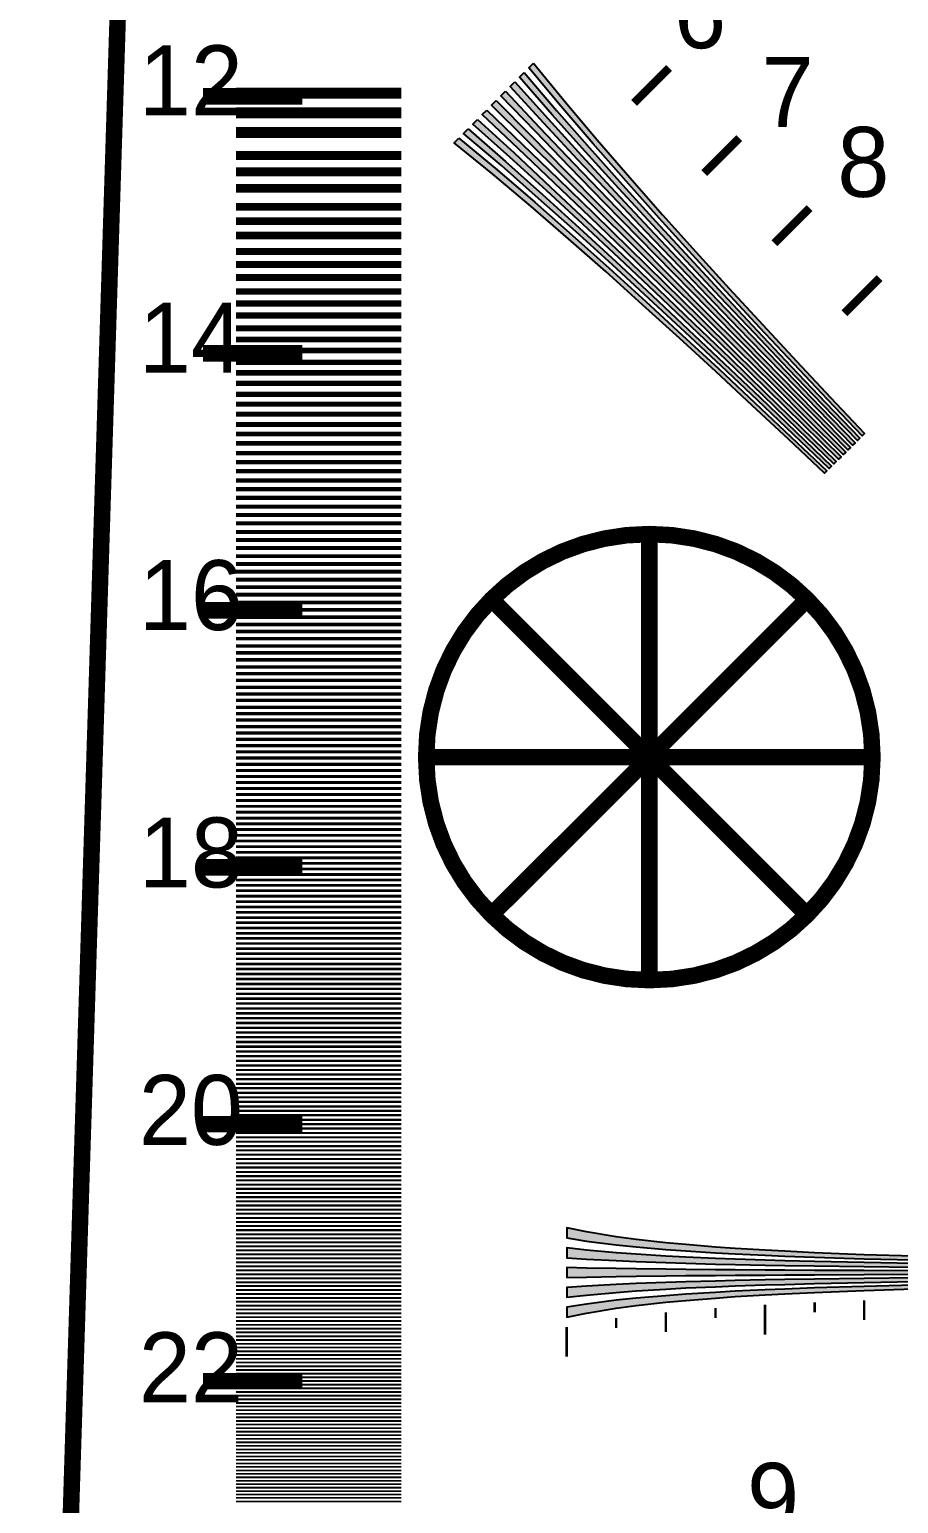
# Model space of a CAD drawing. Header units: millimetres. Extents: x 0 to 1582, y 0 to 984.
# Drawn here: x 381.1 to 591.4, y 443.5 to 800.4 of the extents above; entities that cross this region are included whole.
import ezdxf

# ---------------------------------------------------------------- set-up
doc = ezdxf.new("R2010")
doc.units = ezdxf.units.MM
for name, color, linetype in [('CENTER', 7, 'Continuous'), ('LABELS', 7, 'Continuous'), ('PERIPHERY', 7, 'Continuous')]:
    doc.layers.add(name, color=color, linetype=linetype)

msp = doc.modelspace()

# ---------------------------------------------------------------- hatches: boundary and pattern name
at = {"layer": 'CENTER', "true_color": 0x000000}
h = msp.add_hatch(color=7, dxfattribs=at)
h.dxf.hatch_style = 1
h.paths.add_polyline_path([(511.12, 507.85), (515.92, 507.08), (523.12, 506.17), (527.92, 505.68), (535.12, 505.06), (539.92, 504.71), (547.12, 504.25), (551.92, 503.99), (559.12, 503.65), (563.92, 503.45), (571.12, 503.18), (583.12, 502.81), (595.12, 502.51), (607.12, 502.25), (619.12, 502.03), (631.12, 501.85), (643.12, 501.7), (655.12, 501.55), (667.12, 501.43), (679.12, 501.32), (691.12, 501.22), (703.12, 501.13), (715.12, 501.05), (727.12, 500.98), (739.12, 500.92), (751.12, 500.86), (751.12, 501.25), (739.12, 501.34), (727.12, 501.42), (715.12, 501.5), (703.12, 501.61), (691.12, 501.72), (679.12, 501.85), (667.12, 502), (655.12, 502.15), (643.12, 502.33), (631.12, 502.54), (619.12, 502.77), (607.12, 503.05), (595.12, 503.38), (583.12, 503.77), (571.12, 504.25), (563.92, 504.6), (559.12, 504.85), (551.92, 505.28), (547.12, 505.62), (539.92, 506.21), (535.12, 506.65), (527.92, 507.46), (523.12, 508.09), (515.92, 509.27), (511.12, 510.25), (511.12, 507.85), (511.12, 507.85)])
h = msp.add_hatch(color=7, dxfattribs=at)
h.dxf.hatch_style = 1
h.paths.add_polyline_path([(511.12, 503.05), (515.92, 502.73), (523.12, 502.33), (527.92, 502.11), (535.12, 501.85), (539.92, 501.71), (547.12, 501.5), (551.92, 501.39), (559.12, 501.25), (563.92, 501.17), (571.12, 501.05), (583.12, 500.89), (595.12, 500.76), (607.12, 500.65), (619.12, 500.55), (631.12, 500.48), (643.12, 500.41), (655.12, 500.35), (667.12, 500.3), (679.12, 500.25), (691.12, 500.21), (703.12, 500.17), (715.12, 500.13), (727.12, 500.11), (739.12, 500.07), (751.12, 500.05), (751.12, 500.45), (739.12, 500.49), (727.12, 500.54), (715.12, 500.59), (703.12, 500.65), (691.12, 500.71), (679.12, 500.78), (667.12, 500.87), (655.12, 500.95), (643.12, 501.05), (631.12, 501.17), (619.12, 501.3), (607.12, 501.45), (595.12, 501.63), (583.12, 501.85), (571.12, 502.11), (563.92, 502.31), (559.12, 502.45), (551.92, 502.69), (547.12, 502.88), (539.92, 503.21), (535.12, 503.45), (527.92, 503.89), (523.12, 504.25), (515.92, 504.91), (511.12, 505.45), (511.12, 503.05), (511.12, 503.05)])
h = msp.add_hatch(color=7, dxfattribs=at)
h.dxf.hatch_style = 1
h.paths.add_polyline_path([(511.12, 498.25), (515.92, 498.36), (523.12, 498.49), (527.92, 498.56), (535.12, 498.65), (539.92, 498.71), (547.12, 498.77), (551.92, 498.8), (559.12, 498.85), (563.92, 498.88), (571.12, 498.92), (583.12, 498.97), (595.12, 499.02), (607.12, 499.06), (619.12, 499.08), (631.12, 499.1), (643.12, 499.13), (655.12, 499.15), (667.12, 499.16), (679.12, 499.19), (691.12, 499.2), (703.12, 499.21), (715.12, 499.22), (727.12, 499.24), (739.12, 499.25), (751.12, 499.25), (751.12, 499.66), (739.12, 499.66), (727.12, 499.67), (715.12, 499.68), (703.12, 499.69), (691.12, 499.7), (679.12, 499.71), (667.12, 499.74), (655.12, 499.75), (643.12, 499.77), (631.12, 499.8), (619.12, 499.82), (607.12, 499.85), (595.12, 499.88), (583.12, 499.93), (571.12, 499.98), (563.92, 500.03), (559.12, 500.05), (551.92, 500.1), (547.12, 500.13), (539.92, 500.21), (535.12, 500.25), (527.92, 500.34), (523.12, 500.41), (515.92, 500.54), (511.12, 500.65), (511.12, 498.25), (511.12, 498.25)])
h = msp.add_hatch(color=7, dxfattribs=at)
h.dxf.hatch_style = 1
h.paths.add_polyline_path([(511.12, 493.45), (515.92, 493.99), (523.12, 494.65), (527.92, 495.01), (535.12, 495.46), (539.92, 495.71), (547.12, 496.02), (551.92, 496.21), (559.12, 496.45), (563.92, 496.59), (571.12, 496.79), (583.12, 497.05), (595.12, 497.27), (607.12, 497.45), (619.12, 497.6), (631.12, 497.74), (643.12, 497.86), (655.12, 497.95), (667.12, 498.04), (679.12, 498.12), (691.12, 498.19), (703.12, 498.25), (715.12, 498.31), (727.12, 498.36), (739.12, 498.41), (751.12, 498.46), (751.12, 498.85), (739.12, 498.83), (727.12, 498.79), (715.12, 498.77), (703.12, 498.73), (691.12, 498.7), (679.12, 498.65), (667.12, 498.6), (655.12, 498.55), (643.12, 498.49), (631.12, 498.42), (619.12, 498.35), (607.12, 498.25), (595.12, 498.14), (583.12, 498.01), (571.12, 497.85), (563.92, 497.73), (559.12, 497.65), (551.92, 497.51), (547.12, 497.4), (539.92, 497.21), (535.12, 497.05), (527.92, 496.79), (523.12, 496.57), (515.92, 496.17), (511.12, 495.85), (511.12, 493.45), (511.12, 493.45)])
h = msp.add_hatch(color=7, dxfattribs=at)
h.dxf.hatch_style = 1
h.paths.add_polyline_path([(511.12, 488.65), (515.92, 489.64), (523.12, 490.81), (527.92, 491.45), (535.12, 492.25), (539.92, 492.71), (547.12, 493.28), (551.92, 493.62), (559.12, 494.05), (563.92, 494.3), (571.12, 494.65), (583.12, 495.13), (595.12, 495.53), (607.12, 495.85), (619.12, 496.13), (631.12, 496.37), (643.12, 496.57), (655.12, 496.75), (667.12, 496.91), (679.12, 497.05), (691.12, 497.18), (703.12, 497.29), (715.12, 497.4), (727.12, 497.48), (739.12, 497.57), (751.12, 497.65), (751.12, 498.05), (739.12, 497.99), (727.12, 497.93), (715.12, 497.85), (703.12, 497.77), (691.12, 497.69), (679.12, 497.58), (667.12, 497.47), (655.12, 497.35), (643.12, 497.21), (631.12, 497.05), (619.12, 496.87), (607.12, 496.65), (595.12, 496.39), (583.12, 496.09), (571.12, 495.72), (563.92, 495.45), (559.12, 495.25), (551.92, 494.91), (547.12, 494.65), (539.92, 494.21), (535.12, 493.85), (527.92, 493.22), (523.12, 492.73), (515.92, 491.82), (511.12, 491.05), (511.12, 488.65)])
at = {"layer": 'PERIPHERY', "true_color": 0x000000}
h = msp.add_hatch(color=7, dxfattribs=at)
h.dxf.hatch_style = 1
h.paths.add_polyline_path([(500.86, 789.99), (508.66, 780.82), (516.61, 771.8), (524.61, 762.83), (532.7, 753.95), (540.82, 745.1), (548.99, 736.3), (557.23, 727.56), (565.46, 718.82), (573.74, 710.14), (582.03, 701.46), (581.47, 700.89), (573.15, 709.55), (564.83, 718.2), (556.55, 726.89), (548.29, 735.6), (540.08, 744.37), (531.88, 753.13), (523.74, 761.96), (515.65, 770.84), (507.64, 779.8), (499.72, 788.85), (500.86, 789.99)])
h = msp.add_hatch(color=7, dxfattribs=at)
h.dxf.hatch_style = 1
h.paths.add_polyline_path([(503.12, 792.25), (510.73, 782.89), (518.48, 773.67), (526.37, 764.59), (534.32, 755.57), (542.35, 746.63), (550.41, 737.72), (558.56, 728.89), (566.73, 720.1), (574.93, 711.33), (583.16, 702.59), (582.6, 702.02), (574.34, 710.74), (566.11, 719.48), (557.88, 728.22), (549.7, 737.01), (541.59, 745.87), (533.5, 754.75), (525.49, 763.71), (517.54, 772.73), (509.71, 781.87), (501.99, 791.12), (503.12, 792.25)])
h = msp.add_hatch(color=7, dxfattribs=at)
h.dxf.hatch_style = 1
h.paths.add_polyline_path([(496.33, 785.46), (504.56, 776.72), (512.82, 768.01), (521.14, 759.36), (529.45, 750.7), (537.83, 742.1), (546.17, 733.48), (554.57, 724.91), (562.97, 716.34), (571.37, 707.77), (579.77, 699.2), (579.2, 698.63), (570.78, 707.17), (562.32, 715.69), (553.89, 724.23), (545.46, 732.77), (537.06, 741.34), (528.66, 749.91), (520.26, 758.48), (511.89, 767.08), (503.54, 775.71), (495.2, 784.33), (496.33, 785.46)])
h = msp.add_hatch(color=7, dxfattribs=at)
h.dxf.hatch_style = 1
h.paths.add_polyline_path([(498.59, 787.72), (506.62, 778.79), (514.71, 769.9), (522.86, 761.08), (531.09, 752.34), (539.32, 743.6), (547.58, 734.89), (555.9, 726.24), (564.21, 717.58), (572.56, 708.95), (580.9, 700.33), (580.33, 699.76), (571.96, 708.36), (563.59, 716.96), (555.22, 725.56), (546.87, 734.19), (538.56, 742.84), (530.27, 751.52), (522.01, 760.23), (513.78, 768.97), (505.58, 777.74), (497.46, 786.59), (498.59, 787.72)])
h = msp.add_hatch(color=7, dxfattribs=at)
h.dxf.hatch_style = 1
h.paths.add_polyline_path([(494.07, 783.2), (502.5, 774.66), (510.95, 766.14), (519.38, 757.6), (527.84, 749.09), (536.3, 740.57), (544.75, 732.06), (553.24, 723.57), (561.7, 715.06), (570.18, 706.58), (578.64, 698.06), (578.07, 697.5), (569.56, 705.95), (561.07, 714.44), (552.56, 722.9), (544.05, 731.35), (535.56, 739.84), (527.05, 748.3), (518.53, 756.75), (509.99, 765.18), (501.48, 773.64), (492.94, 782.07), (494.07, 783.2)])
h = msp.add_hatch(color=7, dxfattribs=at)
h.dxf.hatch_style = 1
h.paths.add_polyline_path([(489.54, 778.67), (498.39, 770.56), (507.16, 762.35), (515.9, 754.12), (524.61, 745.86), (533.3, 737.58), (541.92, 729.23), (550.58, 720.92), (559.18, 712.54), (567.77, 704.17), (576.37, 695.8), (575.81, 695.23), (567.18, 703.58), (558.56, 711.92), (549.9, 720.24), (541.22, 728.52), (532.53, 736.81), (523.8, 745.04), (515.06, 753.27), (506.23, 761.42), (497.35, 769.51), (488.41, 777.54), (489.54, 778.67)])
h = msp.add_hatch(color=7, dxfattribs=at)
h.dxf.hatch_style = 1
h.paths.add_polyline_path([(491.8, 780.93), (500.43, 772.59), (509.06, 764.25), (517.66, 755.88), (526.23, 747.48), (534.8, 739.08), (543.34, 730.65), (551.91, 722.25), (560.45, 713.82), (568.96, 705.36), (577.51, 696.93), (576.94, 696.37), (568.37, 704.77), (559.8, 713.17), (551.23, 721.57), (542.63, 729.94), (534.03, 738.31), (525.44, 746.68), (516.78, 755), (508.12, 763.32), (499.41, 771.57), (490.67, 779.81), (491.8, 780.93)])
h = msp.add_hatch(color=7, dxfattribs=at)
h.dxf.hatch_style = 1
h.paths.add_polyline_path([(487.28, 776.41), (496.33, 768.49), (505.3, 760.49), (514.18, 752.4), (523, 744.25), (531.77, 736.05), (540.51, 727.82), (549.25, 719.59), (557.93, 711.3), (566.59, 702.99), (575.24, 694.67), (574.68, 694.11), (566, 702.39), (557.31, 710.68), (548.57, 718.91), (539.81, 727.11), (531.04, 735.32), (522.18, 743.43), (513.3, 751.52), (504.34, 759.53), (495.31, 767.48), (486.15, 775.28), (487.28, 776.41)])
h = msp.add_hatch(color=7, dxfattribs=at)
h.dxf.hatch_style = 1
h.paths.add_polyline_path([(485.02, 774.15), (494.27, 766.43), (503.4, 758.59), (512.43, 750.64), (521.39, 742.64), (530.27, 734.55), (539.1, 726.4), (547.92, 718.26), (556.66, 710.03), (565.4, 701.8), (574.11, 693.54), (573.55, 692.97), (564.81, 701.2), (556.04, 709.41), (547.24, 717.58), (538.39, 725.7), (529.51, 733.79), (520.57, 741.82), (511.55, 749.77), (502.47, 757.66), (493.25, 765.41), (483.89, 773.02), (485.02, 774.15)])

# ---------------------------------------------------------------- linework, layer by layer
at = {"layer": 'CENTER', "color": 250, "lineweight": 35}
for points, const_width in [([(585.12, 624.25), (584.84, 618.73), (584.02, 613.37), (582.69, 608.19), (580.88, 603.23), (578.6, 598.51), (575.9, 594.06), (572.79, 589.9), (569.3, 586.07), (565.47, 582.58), (561.31, 579.47), (556.86, 576.77), (552.14, 574.49), (547.18, 572.68), (542, 571.35), (536.64, 570.53), (531.12, 570.25), (525.6, 570.53), (520.24, 571.35), (515.06, 572.68), (510.1, 574.49), (505.38, 576.77), (500.93, 579.47), (496.77, 582.58), (492.94, 586.07), (489.45, 589.9), (486.34, 594.06), (483.64, 598.51), (481.36, 603.23), (479.55, 608.19), (478.22, 613.37), (477.4, 618.73), (477.12, 624.25), (477.4, 629.77), (478.22, 635.13), (479.55, 640.31), (481.36, 645.27), (483.64, 649.99), (486.34, 654.44), (489.45, 658.6), (492.94, 662.43), (496.77, 665.92), (500.93, 669.03), (505.38, 671.73), (510.1, 674.01), (515.06, 675.82), (520.24, 677.15), (525.6, 677.97), (531.12, 678.25), (536.64, 677.97), (542, 677.15), (547.18, 675.82), (552.14, 674.01), (556.86, 671.73), (561.31, 669.03), (565.47, 665.92), (569.3, 662.43), (572.79, 658.6), (575.9, 654.44), (578.6, 649.99), (580.88, 645.27), (582.69, 640.31), (584.02, 635.13), (584.84, 629.77), (585.12, 624.25)], 4), ([(531.12, 678.25), (531.12, 570.25)], 4), ([(492.93, 586.07), (569.3, 662.43)], 4), ([(492.94, 662.43), (569.3, 586.07)], 4), ([(477.12, 624.25), (585.12, 624.25)], 4), ([(571.12, 489.85), (571.12, 492.25)], 0.6), ([(583.12, 487.93), (583.12, 492.73)], 0.6), ([(535.12, 485.05), (535.12, 489.85)], 0.6), ([(547.12, 488.48), (547.12, 490.88)], 0.6), ([(559.12, 484.45), (559.12, 491.65)], 0.6), ([(511.12, 479.05), (511.12, 486.25)], 0.6), ([(523.12, 486.01), (523.12, 488.41)], 0.6)]:
    msp.add_lwpolyline(points, dxfattribs=dict(at, const_width=const_width))
at = {"layer": 'CENTER', "color": 250}
for points in [[(595.12, 503.38), (583.12, 503.77), (571.12, 504.25), (563.92, 504.6), (559.12, 504.85), (551.92, 505.28), (547.12, 505.62), (539.92, 506.21), (535.12, 506.65), (527.92, 507.46), (523.12, 508.09), (515.92, 509.27), (511.12, 510.25), (511.12, 507.85), (511.12, 507.85), (511.12, 507.85), (515.92, 507.08), (523.12, 506.17), (527.92, 505.68), (535.12, 505.06), (539.92, 504.71), (547.12, 504.25), (551.92, 503.99), (559.12, 503.65), (563.92, 503.45), (571.12, 503.18), (583.12, 502.81), (595.12, 502.51)], [(595.12, 501.63), (583.12, 501.85), (571.12, 502.11), (563.92, 502.31), (559.12, 502.45), (551.92, 502.69), (547.12, 502.88), (539.92, 503.21), (535.12, 503.45), (527.92, 503.89), (523.12, 504.25), (515.92, 504.91), (511.12, 505.45), (511.12, 503.05), (511.12, 503.05), (511.12, 503.05), (515.92, 502.73), (523.12, 502.33), (527.92, 502.11), (535.12, 501.85), (539.92, 501.71), (547.12, 501.5), (551.92, 501.39), (559.12, 501.25), (563.92, 501.17), (571.12, 501.05), (583.12, 500.89), (595.12, 500.76)], [(595.12, 499.88), (583.12, 499.93), (571.12, 499.98), (563.92, 500.03), (559.12, 500.05), (551.92, 500.1), (547.12, 500.13), (539.92, 500.21), (535.12, 500.25), (527.92, 500.34), (523.12, 500.41), (515.92, 500.54), (511.12, 500.65), (511.12, 498.25), (511.12, 498.25), (511.12, 498.25), (515.92, 498.36), (523.12, 498.49), (527.92, 498.56), (535.12, 498.65), (539.92, 498.71), (547.12, 498.77), (551.92, 498.8), (559.12, 498.85), (563.92, 498.88), (571.12, 498.92), (583.12, 498.97), (595.12, 499.02)], [(595.12, 498.14), (583.12, 498.01), (571.12, 497.85), (563.92, 497.73), (559.12, 497.65), (551.92, 497.51), (547.12, 497.4), (539.92, 497.21), (535.12, 497.05), (527.92, 496.79), (523.12, 496.57), (515.92, 496.17), (511.12, 495.85), (511.12, 493.45), (511.12, 493.45), (511.12, 493.45), (515.92, 493.99), (523.12, 494.65), (527.92, 495.01), (535.12, 495.46), (539.92, 495.71), (547.12, 496.02), (551.92, 496.21), (559.12, 496.45), (563.92, 496.59), (571.12, 496.79), (583.12, 497.05), (595.12, 497.27)], [(595.12, 496.39), (583.12, 496.09), (571.12, 495.72), (563.92, 495.45), (559.12, 495.25), (551.92, 494.91), (547.12, 494.65), (539.92, 494.21), (535.12, 493.85), (527.92, 493.22), (523.12, 492.73), (515.92, 491.82), (511.12, 491.05), (511.12, 488.65), (511.12, 488.65), (515.92, 489.64), (523.12, 490.81), (527.92, 491.45), (535.12, 492.25), (539.92, 492.71), (547.12, 493.28), (551.92, 493.62), (559.12, 494.05), (563.92, 494.3), (571.12, 494.65), (583.12, 495.13), (595.12, 495.53)]]:
    msp.add_lwpolyline(points, dxfattribs=at)
at = {"layer": 'CENTER', "color": 250, "true_color": 0x000000}
for points in [[(511.12, 507.85), (515.92, 509.27), (511.12, 510.25)], [(511.12, 507.85), (523.12, 508.09), (515.92, 509.27)], [(511.12, 507.85), (527.92, 507.46), (523.12, 508.09)], [(511.12, 507.85), (515.92, 507.08), (523.12, 506.17)], [(511.12, 507.85), (523.12, 506.17), (527.92, 505.68)], [(511.12, 507.85), (527.92, 505.68), (535.12, 505.06)], [(511.12, 507.85), (535.12, 505.06), (539.92, 504.71)], [(511.12, 507.85), (539.92, 504.71), (547.12, 504.25)], [(511.12, 507.85), (547.12, 504.25), (551.92, 503.99)], [(511.12, 507.85), (551.92, 503.99), (559.12, 503.65)], [(511.12, 507.85), (559.12, 503.65), (563.92, 503.45)], [(511.12, 507.85), (563.92, 503.45), (571.12, 503.18)], [(511.12, 507.85), (571.12, 503.18), (583.12, 502.81)], [(511.12, 507.85), (583.12, 502.81), (595.12, 502.51)], [(511.12, 507.85), (595.12, 502.51), (551.92, 505.28)], [(511.12, 507.85), (551.92, 505.28), (547.12, 505.62)], [(511.12, 507.85), (547.12, 505.62), (539.92, 506.21)], [(511.12, 507.85), (539.92, 506.21), (535.12, 506.65)], [(511.12, 507.85), (535.12, 506.65), (527.92, 507.46)], [(511.12, 503.05), (515.92, 504.91), (511.12, 505.45)], [(511.12, 503.05), (523.12, 504.25), (515.92, 504.91)], [(511.12, 503.05), (527.92, 503.89), (523.12, 504.25)], [(511.12, 503.05), (535.12, 503.45), (527.92, 503.89)], [(511.12, 503.05), (539.92, 503.21), (535.12, 503.45)], [(595.12, 502.51), (559.12, 504.85), (551.92, 505.28)], [(595.12, 502.51), (563.92, 504.6), (559.12, 504.85)], [(595.12, 502.51), (571.12, 504.25), (563.92, 504.6)], [(595.12, 502.51), (583.12, 503.77), (571.12, 504.25)], [(595.12, 502.51), (595.12, 503.38), (583.12, 503.77)], [(511.12, 503.05), (547.12, 502.88), (539.92, 503.21)], [(511.12, 503.05), (515.92, 502.73), (523.12, 502.33)], [(511.12, 503.05), (523.12, 502.33), (527.92, 502.11)], [(511.12, 503.05), (527.92, 502.11), (535.12, 501.85)], [(511.12, 503.05), (535.12, 501.85), (539.92, 501.71)], [(511.12, 503.05), (539.92, 501.71), (547.12, 501.5)], [(511.12, 503.05), (547.12, 501.5), (551.92, 501.39)], [(511.12, 503.05), (551.92, 501.39), (559.12, 501.25)], [(511.12, 503.05), (559.12, 501.25), (563.92, 501.17)], [(511.12, 503.05), (563.92, 501.17), (571.12, 501.05)], [(511.12, 503.05), (571.12, 501.05), (583.12, 500.89)], [(511.12, 503.05), (583.12, 500.89), (595.12, 500.76)], [(511.12, 503.05), (595.12, 500.76), (607.12, 500.65)], [(511.12, 503.05), (607.12, 500.65), (619.12, 500.55)], [(511.12, 503.05), (619.12, 500.55), (631.12, 500.48)], [(511.12, 503.05), (631.12, 500.48), (643.12, 500.41)], [(511.12, 503.05), (643.12, 500.41), (655.12, 500.35)], [(511.12, 503.05), (655.12, 500.35), (667.12, 500.3)], [(511.12, 503.05), (667.12, 500.3), (595.12, 501.63)], [(511.12, 503.05), (595.12, 501.63), (583.12, 501.85)], [(511.12, 503.05), (583.12, 501.85), (571.12, 502.11)], [(511.12, 503.05), (571.12, 502.11), (563.92, 502.31)], [(511.12, 503.05), (563.92, 502.31), (559.12, 502.45)], [(511.12, 503.05), (559.12, 502.45), (551.92, 502.69)], [(511.12, 503.05), (551.92, 502.69), (547.12, 502.88)], [(511.12, 498.25), (515.92, 500.54), (511.12, 500.65)], [(511.12, 498.25), (523.12, 500.41), (515.92, 500.54)], [(511.12, 498.25), (527.92, 500.34), (523.12, 500.41)], [(511.12, 498.25), (535.12, 500.25), (527.92, 500.34)], [(511.12, 498.25), (539.92, 500.21), (535.12, 500.25)], [(511.12, 498.25), (547.12, 500.13), (539.92, 500.21)], [(511.12, 498.25), (551.92, 500.1), (547.12, 500.13)], [(511.12, 498.25), (559.12, 500.05), (551.92, 500.1)], [(511.12, 498.25), (563.92, 500.03), (559.12, 500.05)], [(511.12, 498.25), (571.12, 499.98), (563.92, 500.03)], [(511.12, 498.25), (583.12, 499.93), (571.12, 499.98)], [(511.12, 498.25), (515.92, 498.36), (583.12, 499.93)], [(515.92, 498.36), (595.12, 499.88), (583.12, 499.93)], [(515.92, 498.36), (523.12, 498.49), (595.12, 499.88)], [(523.12, 498.49), (607.12, 499.85), (595.12, 499.88)], [(523.12, 498.49), (527.92, 498.56), (607.12, 499.85)], [(527.92, 498.56), (619.12, 499.82), (607.12, 499.85)], [(527.92, 498.56), (539.92, 498.71), (619.12, 499.82)], [(539.92, 498.71), (631.12, 499.8), (619.12, 499.82)], [(539.92, 498.71), (643.12, 499.77), (631.12, 499.8)], [(539.92, 498.71), (655.12, 499.75), (643.12, 499.77)], [(539.92, 498.71), (547.12, 498.77), (655.12, 499.75)], [(547.12, 498.77), (667.12, 499.74), (655.12, 499.75)], [(547.12, 498.77), (551.92, 498.8), (667.12, 499.74)], [(551.92, 498.8), (679.12, 499.71), (667.12, 499.74)], [(551.92, 498.8), (559.12, 498.85), (679.12, 499.71)], [(559.12, 498.85), (691.12, 499.7), (679.12, 499.71)], [(559.12, 498.85), (571.12, 498.92), (691.12, 499.7)], [(571.12, 498.92), (703.12, 499.69), (691.12, 499.7)], [(571.12, 498.92), (715.12, 499.68), (703.12, 499.69)], [(571.12, 498.92), (727.12, 499.67), (715.12, 499.68)], [(571.12, 498.92), (739.12, 499.66), (727.12, 499.67)], [(511.12, 493.45), (515.92, 493.99), (539.92, 497.21)], [(511.12, 493.45), (539.92, 497.21), (535.12, 497.05)], [(511.12, 493.45), (535.12, 497.05), (527.92, 496.79)], [(511.12, 493.45), (527.92, 496.79), (523.12, 496.57)], [(511.12, 493.45), (523.12, 496.57), (515.92, 496.17)], [(511.12, 491.05), (551.92, 493.62), (595.12, 496.39)], [(511.12, 491.05), (595.12, 496.39), (583.12, 496.09)], [(511.12, 493.45), (515.92, 496.17), (511.12, 495.85)], [(511.12, 491.05), (583.12, 496.09), (571.12, 495.72)], [(515.92, 493.99), (523.12, 494.65), (551.92, 497.51)], [(515.92, 493.99), (551.92, 497.51), (547.12, 497.4)], [(515.92, 493.99), (547.12, 497.4), (539.92, 497.21)], [(523.12, 494.65), (527.92, 495.01), (563.92, 497.73)], [(523.12, 494.65), (563.92, 497.73), (559.12, 497.65)], [(523.12, 494.65), (559.12, 497.65), (551.92, 497.51)], [(527.92, 498.56), (535.12, 498.65), (539.92, 498.71)], [(527.92, 495.01), (535.12, 495.46), (571.12, 497.85)], [(527.92, 495.01), (571.12, 497.85), (563.92, 497.73)], [(535.12, 495.46), (539.92, 495.71), (583.12, 498.01)], [(535.12, 495.46), (583.12, 498.01), (571.12, 497.85)], [(539.92, 495.71), (547.12, 496.02), (595.12, 498.14)], [(539.92, 495.71), (595.12, 498.14), (583.12, 498.01)], [(547.12, 496.02), (551.92, 496.21), (595.12, 498.14)], [(551.92, 496.21), (559.12, 496.45), (607.12, 498.25)], [(551.92, 496.21), (607.12, 498.25), (595.12, 498.14)], [(551.92, 493.62), (559.12, 494.05), (595.12, 496.39)], [(559.12, 498.85), (563.92, 498.88), (571.12, 498.92)], [(559.12, 496.45), (563.92, 496.59), (619.12, 498.35)], [(559.12, 496.45), (619.12, 498.35), (607.12, 498.25)], [(559.12, 494.05), (563.92, 494.3), (607.12, 496.65)], [(559.12, 494.05), (607.12, 496.65), (595.12, 496.39)], [(563.92, 496.59), (571.12, 496.79), (631.12, 498.42)], [(563.92, 496.59), (631.12, 498.42), (619.12, 498.35)], [(563.92, 494.3), (571.12, 494.65), (607.12, 496.65)], [(571.12, 498.92), (583.12, 498.97), (751.12, 499.66)], [(571.12, 498.92), (751.12, 499.66), (739.12, 499.66)], [(571.12, 496.79), (583.12, 497.05), (643.12, 498.49)], [(571.12, 496.79), (643.12, 498.49), (631.12, 498.42)], [(571.12, 494.65), (583.12, 495.13), (619.12, 496.87)], [(571.12, 494.65), (619.12, 496.87), (607.12, 496.65)], [(583.12, 498.97), (595.12, 499.02), (751.12, 499.66)], [(583.12, 497.05), (595.12, 497.27), (667.12, 498.6)], [(583.12, 497.05), (667.12, 498.6), (655.12, 498.55)], [(583.12, 497.05), (655.12, 498.55), (643.12, 498.49)], [(583.12, 495.13), (595.12, 495.53), (643.12, 497.21)], [(583.12, 495.13), (643.12, 497.21), (631.12, 497.05)], [(583.12, 495.13), (631.12, 497.05), (619.12, 496.87)], [(511.12, 491.05), (571.12, 495.72), (563.92, 495.45)], [(511.12, 491.05), (563.92, 495.45), (559.12, 495.25)], [(511.12, 491.05), (559.12, 495.25), (551.92, 494.91)], [(511.12, 491.05), (551.92, 494.91), (547.12, 494.65)], [(511.12, 491.05), (547.12, 494.65), (539.92, 494.21)], [(511.12, 491.05), (539.92, 494.21), (535.12, 493.85)], [(511.12, 491.05), (535.12, 493.85), (527.92, 493.22)], [(511.12, 491.05), (547.12, 493.28), (551.92, 493.62)], [(511.12, 491.05), (539.92, 492.71), (547.12, 493.28)], [(511.12, 491.05), (527.92, 493.22), (523.12, 492.73)], [(523.12, 492.73), (515.92, 491.82), (511.12, 491.05)], [(511.12, 491.05), (535.12, 492.25), (539.92, 492.71)], [(511.12, 491.05), (527.92, 491.45), (535.12, 492.25)], [(511.12, 491.05), (523.12, 490.81), (527.92, 491.45)], [(511.12, 491.05), (511.12, 488.65), (515.92, 489.64)], [(511.12, 491.05), (515.92, 489.64), (523.12, 490.81)]]:
    msp.add_solid(points, dxfattribs=at)
at = {"layer": 'PERIPHERY', "color": 250, "lineweight": 35}
for points, const_width in [([(403.12, 824.25), (383.12, 184.25)], 3.99), ([(535.93, 791.12), (527.44, 782.63)], 2), ([(447.12, 784.25), (423.12, 784.25)], 4), ([(471.12, 785.02), (431.12, 785.02)], 2.67), ([(471.12, 780.25), (431.12, 780.25)], 2.67), ([(471.12, 775.48), (431.12, 775.48)], 2.67), ([(552.9, 774.15), (544.41, 765.66)], 2), ([(471.12, 769.92), (431.12, 769.92)], 2.15), ([(471.12, 765.94), (431.12, 765.94)], 2.15), ([(471.12, 761.96), (431.12, 761.96)], 2.15), ([(471.12, 757.5), (431.12, 757.5)], 1.85), ([(569.87, 757.18), (561.38, 748.69)], 2), ([(471.12, 754), (431.12, 754)], 1.85), ([(471.12, 750.51), (431.12, 750.51)], 1.85), ([(471.12, 746.68), (431.12, 746.68)], 1.65), ([(471.12, 743.53), (431.12, 743.53)], 1.65), ([(471.12, 740.37), (431.12, 740.37)], 1.65), ([(586.84, 740.21), (578.35, 731.72)], 2), ([(471.12, 736.96), (431.12, 736.96)], 1.51), ([(471.12, 734.07), (431.12, 734.07)], 1.51), ([(471.12, 731.17), (431.12, 731.17)], 1.51), ([(471.12, 728.07), (431.12, 728.07)], 1.39), ([(471.12, 725.37), (431.12, 725.37)], 1.39), ([(447.12, 722.03), (423.12, 722.03)], 4), ([(471.12, 722.68), (431.12, 722.68)], 1.39), ([(471.12, 719.82), (431.12, 719.82)], 1.3), ([(471.12, 717.29), (431.12, 717.29)], 1.3), ([(471.12, 714.75), (431.12, 714.75)], 1.3), ([(471.12, 712.09), (431.12, 712.09)], 1.23), ([(471.12, 709.69), (431.12, 709.69)], 1.23), ([(471.12, 707.29), (431.12, 707.29)], 1.23), ([(471.12, 704.78), (431.12, 704.78)], 1.17), ([(471.12, 702.5), (431.12, 702.5)], 1.17), ([(471.12, 700.23), (431.12, 700.23)], 1.17), ([(471.12, 697.85), (431.12, 697.85)], 1.11), ([(471.12, 695.67), (431.12, 695.67)], 1.11), ([(471.12, 693.49), (431.12, 693.49)], 1.11), ([(471.12, 691.23), (431.12, 691.23)], 1.07), ([(471.12, 689.14), (431.12, 689.14)], 1.07), ([(471.12, 687.05), (431.12, 687.05)], 1.07), ([(471.12, 684.88), (431.12, 684.88)], 1.02), ([(471.12, 682.87), (431.12, 682.87)], 1.02), ([(471.12, 680.86), (431.12, 680.86)], 1.02), ([(471.12, 678.78), (431.12, 678.78)], 0.987), ([(471.12, 676.84), (431.12, 676.84)], 0.987), ([(471.12, 674.9), (431.12, 674.9)], 0.987), ([(471.12, 672.9), (431.12, 672.9)], 0.953), ([(471.12, 671.02), (431.12, 671.02)], 0.953), ([(471.12, 669.15), (431.12, 669.15)], 0.953), ([(471.12, 667.21), (431.12, 667.21)], 0.923), ([(471.12, 665.39), (431.12, 665.39)], 0.923), ([(471.12, 663.57), (431.12, 663.57)], 0.923), ([(447.12, 659.81), (423.12, 659.81)], 4), ([(471.12, 661.7), (431.12, 661.7)], 0.896), ([(471.12, 659.94), (431.12, 659.94)], 0.896), ([(471.12, 658.17), (431.12, 658.17)], 0.896), ([(471.12, 656.35), (431.12, 656.35)], 0.871), ([(471.12, 654.64), (431.12, 654.64)], 0.871), ([(471.12, 652.92), (431.12, 652.92)], 0.871), ([(471.12, 651.15), (431.12, 651.15)], 0.848), ([(471.12, 649.48), (431.12, 649.48)], 0.848), ([(471.12, 647.81), (431.12, 647.81)], 0.848), ([(471.12, 646.09), (431.12, 646.09)], 0.826), ([(471.12, 644.46), (431.12, 644.46)], 0.826), ([(471.12, 642.83), (431.12, 642.83)], 0.826), ([(471.12, 641.15), (431.12, 641.15)], 0.807), ([(471.12, 639.56), (431.12, 639.56)], 0.807), ([(471.12, 637.96), (431.12, 637.96)], 0.807), ([(471.12, 636.33), (431.12, 636.33)], 0.788), ([(471.12, 634.78), (431.12, 634.78)], 0.788), ([(471.12, 633.22), (431.12, 633.22)], 0.788), ([(471.12, 631.62), (431.12, 631.62)], 0.771), ([(471.12, 630.1), (431.12, 630.1)], 0.771), ([(471.12, 628.57), (431.12, 628.57)], 0.771), ([(471.12, 627.02), (431.12, 627.02)], 0.755), ([(471.12, 625.52), (431.12, 625.52)], 0.755), ([(471.12, 624.03), (431.12, 624.03)], 0.755), ([(471.12, 622.5), (431.12, 622.5)], 0.74), ([(471.12, 621.04), (431.12, 621.04)], 0.74), ([(471.12, 619.57), (431.12, 619.57)], 0.74), ([(471.12, 618.08), (431.12, 618.08)], 0.725), ([(471.12, 616.64), (431.12, 616.64)], 0.725), ([(471.12, 615.21), (431.12, 615.21)], 0.725), ([(471.12, 613.74), (431.12, 613.74)], 0.712), ([(471.12, 612.33), (431.12, 612.33)], 0.712), ([(471.12, 610.92), (431.12, 610.92)], 0.712), ([(471.12, 609.49), (431.12, 609.49)], 0.699), ([(471.12, 608.1), (431.12, 608.1)], 0.699), ([(471.12, 606.71), (431.12, 606.71)], 0.699), ([(471.12, 605.3), (431.12, 605.3)], 0.687), ([(471.12, 603.94), (431.12, 603.94)], 0.687), ([(471.12, 602.58), (431.12, 602.58)], 0.687), ([(471.12, 601.19), (431.12, 601.19)], 0.676), ([(471.12, 599.85), (431.12, 599.85)], 0.676), ([(447.12, 597.58), (423.12, 597.58)], 4), ([(471.12, 598.51), (431.12, 598.51)], 0.676), ([(471.12, 597.15), (431.12, 597.15)], 0.665), ([(471.12, 595.83), (431.12, 595.83)], 0.665), ([(471.12, 594.51), (431.12, 594.51)], 0.665), ([(471.12, 593.18), (431.12, 593.18)], 0.654), ([(471.12, 591.88), (431.12, 591.88)], 0.654), ([(471.12, 590.58), (431.12, 590.58)], 0.654), ([(471.12, 589.26), (431.12, 589.26)], 0.644), ([(471.12, 587.98), (431.12, 587.98)], 0.644), ([(471.12, 586.7), (431.12, 586.7)], 0.644), ([(471.12, 585.41), (431.12, 585.41)], 0.635), ([(471.12, 584.14), (431.12, 584.14)], 0.635), ([(471.12, 582.88), (431.12, 582.88)], 0.635), ([(471.12, 581.61), (431.12, 581.61)], 0.626), ([(471.12, 580.36), (431.12, 580.36)], 0.626), ([(471.12, 579.12), (431.12, 579.12)], 0.626), ([(471.12, 577.86), (431.12, 577.86)], 0.617), ([(471.12, 576.64), (431.12, 576.64)], 0.617), ([(471.12, 575.41), (431.12, 575.41)], 0.617), ([(471.12, 574.17), (431.12, 574.17)], 0.609), ([(471.12, 572.96), (431.12, 572.96)], 0.609), ([(471.12, 571.75), (431.12, 571.75)], 0.609), ([(471.12, 570.53), (431.12, 570.53)], 0.601), ([(471.12, 569.33), (431.12, 569.33)], 0.601), ([(471.12, 568.14), (431.12, 568.14)], 0.601), ([(471.12, 566.93), (431.12, 566.93)], 0.593), ([(471.12, 565.75), (431.12, 565.75)], 0.593), ([(471.12, 564.57), (431.12, 564.57)], 0.593), ([(471.12, 563.38), (431.12, 563.38)], 0.586), ([(471.12, 562.21), (431.12, 562.21)], 0.586), ([(471.12, 561.05), (431.12, 561.05)], 0.586), ([(471.12, 559.87), (431.12, 559.87)], 0.578), ([(471.12, 558.72), (431.12, 558.72)], 0.578), ([(471.12, 557.57), (431.12, 557.57)], 0.578), ([(471.12, 556.41), (431.12, 556.41)], 0.572), ([(471.12, 555.27), (431.12, 555.27)], 0.572), ([(471.12, 554.14), (431.12, 554.14)], 0.572), ([(471.12, 552.99), (431.12, 552.99)], 0.565), ([(471.12, 551.86), (431.12, 551.86)], 0.565), ([(471.12, 550.74), (431.12, 550.74)], 0.565), ([(471.12, 549.6), (431.12, 549.6)], 0.558), ([(471.12, 548.49), (431.12, 548.49)], 0.558), ([(471.12, 547.38), (431.12, 547.38)], 0.558), ([(471.12, 546.26), (431.12, 546.26)], 0.552), ([(471.12, 545.16), (431.12, 545.16)], 0.552), ([(471.12, 544.06), (431.12, 544.06)], 0.552), ([(471.12, 542.95), (431.12, 542.95)], 0.546), ([(471.12, 541.87), (431.12, 541.87)], 0.546), ([(471.12, 540.78), (431.12, 540.78)], 0.546), ([(471.12, 539.68), (431.12, 539.68)], 0.54), ([(447.12, 535.36), (423.12, 535.36)], 4), ([(471.12, 538.61), (431.12, 538.61)], 0.54), ([(471.12, 537.53), (431.12, 537.53)], 0.54), ([(471.12, 536.44), (431.12, 536.44)], 0.535), ([(471.12, 535.38), (431.12, 535.38)], 0.535), ([(471.12, 534.32), (431.12, 534.32)], 0.535), ([(471.12, 533.24), (431.12, 533.24)], 0.529), ([(471.12, 532.19), (431.12, 532.19)], 0.529), ([(471.12, 531.14), (431.12, 531.14)], 0.529), ([(471.12, 530.07), (431.12, 530.07)], 0.524), ([(471.12, 529.03), (431.12, 529.03)], 0.524), ([(471.12, 527.99), (431.12, 527.99)], 0.524), ([(471.12, 526.94), (431.12, 526.94)], 0.519), ([(471.12, 525.9), (431.12, 525.9)], 0.519), ([(471.12, 524.87), (431.12, 524.87)], 0.519), ([(471.12, 523.82), (431.12, 523.82)], 0.514), ([(471.12, 522.8), (431.12, 522.8)], 0.514), ([(471.12, 521.78), (431.12, 521.78)], 0.514), ([(471.12, 520.75), (431.12, 520.75)], 0.509), ([(471.12, 519.73), (431.12, 519.73)], 0.509), ([(471.12, 518.72), (431.12, 518.72)], 0.509), ([(471.12, 517.7), (431.12, 517.7)], 0.504), ([(471.12, 516.69), (431.12, 516.69)], 0.504), ([(471.12, 515.69), (431.12, 515.69)], 0.504), ([(471.12, 514.68), (431.12, 514.68)], 0.5), ([(471.12, 513.68), (431.12, 513.68)], 0.5), ([(471.12, 512.69), (431.12, 512.69)], 0.5), ([(471.12, 511.68), (431.12, 511.68)], 0.495), ([(471.12, 510.7), (431.12, 510.7)], 0.495), ([(471.12, 509.71), (431.12, 509.71)], 0.495), ([(471.12, 508.72), (431.12, 508.72)], 0.491), ([(471.12, 507.74), (431.12, 507.74)], 0.491), ([(471.12, 506.76), (431.12, 506.76)], 0.491), ([(471.12, 505.78), (431.12, 505.78)], 0.487), ([(471.12, 504.81), (431.12, 504.81)], 0.487), ([(471.12, 503.84), (431.12, 503.84)], 0.487), ([(471.12, 502.86), (431.12, 502.86)], 0.483), ([(471.12, 501.9), (431.12, 501.9)], 0.483), ([(471.12, 500.94), (431.12, 500.94)], 0.483), ([(471.12, 499.97), (431.12, 499.97)], 0.479), ([(471.12, 499.02), (431.12, 499.02)], 0.479), ([(471.12, 498.06), (431.12, 498.06)], 0.479), ([(471.12, 497.1), (431.12, 497.1)], 0.475), ([(471.12, 496.16), (431.12, 496.16)], 0.475), ([(471.12, 495.21), (431.12, 495.21)], 0.475), ([(471.12, 494.26), (431.12, 494.26)], 0.471), ([(471.12, 493.32), (431.12, 493.32)], 0.471), ([(471.12, 492.38), (431.12, 492.38)], 0.471), ([(471.12, 491.44), (431.12, 491.44)], 0.467), ([(471.12, 490.51), (431.12, 490.51)], 0.467), ([(471.12, 489.58), (431.12, 489.58)], 0.467), ([(471.12, 488.64), (431.12, 488.64)], 0.463), ([(471.12, 487.72), (431.12, 487.72)], 0.463), ([(471.12, 486.8), (431.12, 486.8)], 0.463), ([(471.12, 485.87), (431.12, 485.87)], 0.46), ([(471.12, 484.95), (431.12, 484.95)], 0.46), ([(471.12, 484.03), (431.12, 484.03)], 0.46), ([(471.12, 483.11), (431.12, 483.11)], 0.456), ([(471.12, 482.2), (431.12, 482.2)], 0.456), ([(471.12, 481.29), (431.12, 481.29)], 0.456), ([(471.12, 480.38), (431.12, 480.38)], 0.453), ([(471.12, 479.47), (431.12, 479.47)], 0.453), ([(471.12, 478.57), (431.12, 478.57)], 0.453), ([(447.12, 473.14), (423.12, 473.14)], 4), ([(471.12, 477.66), (431.12, 477.66)], 0.45), ([(471.12, 476.76), (431.12, 476.76)], 0.45), ([(471.12, 475.87), (431.12, 475.87)], 0.45), ([(471.12, 474.96), (431.12, 474.96)], 0.446), ([(471.12, 474.08), (431.12, 474.08)], 0.446), ([(471.12, 473.19), (431.12, 473.19)], 0.446), ([(471.12, 472.29), (431.12, 472.29)], 0.443), ([(471.12, 471.41), (431.12, 471.41)], 0.443), ([(471.12, 470.52), (431.12, 470.52)], 0.443), ([(471.12, 469.63), (431.12, 469.63)], 0.44), ([(471.12, 468.76), (431.12, 468.76)], 0.44), ([(471.12, 467.88), (431.12, 467.88)], 0.44), ([(471.12, 467), (431.12, 467)], 0.437), ([(471.12, 466.13), (431.12, 466.13)], 0.437), ([(471.12, 465.26), (431.12, 465.26)], 0.437), ([(471.12, 464.38), (431.12, 464.38)], 0.434), ([(471.12, 463.51), (431.12, 463.51)], 0.434), ([(471.12, 462.65), (431.12, 462.65)], 0.434), ([(471.12, 461.78), (431.12, 461.78)], 0.431), ([(471.12, 460.92), (431.12, 460.92)], 0.431), ([(471.12, 460.06), (431.12, 460.06)], 0.431), ([(471.12, 459.19), (431.12, 459.19)], 0.428), ([(471.12, 458.34), (431.12, 458.34)], 0.428), ([(471.12, 457.49), (431.12, 457.49)], 0.428), ([(471.12, 456.63), (431.12, 456.63)], 0.425), ([(471.12, 455.78), (431.12, 455.78)], 0.425), ([(471.12, 454.93), (431.12, 454.93)], 0.425), ([(471.12, 454.08), (431.12, 454.08)], 0.423), ([(471.12, 453.23), (431.12, 453.23)], 0.423), ([(471.12, 452.39), (431.12, 452.39)], 0.423), ([(471.12, 451.54), (431.12, 451.54)], 0.42), ([(471.12, 450.71), (431.12, 450.71)], 0.42), ([(471.12, 449.87), (431.12, 449.87)], 0.42), ([(471.12, 449.03), (431.12, 449.03)], 0.417), ([(471.12, 448.2), (431.12, 448.2)], 0.417), ([(471.12, 447.36), (431.12, 447.36)], 0.417), ([(471.12, 446.53), (431.12, 446.53)], 0.415), ([(471.12, 445.7), (431.12, 445.7)], 0.415), ([(471.12, 444.87), (431.12, 444.87)], 0.415), ([(471.12, 444.04), (431.12, 444.04)], 0.412)]:
    msp.add_lwpolyline(points, dxfattribs=dict(at, const_width=const_width))
at = {"layer": 'PERIPHERY', "color": 250}
for points in [[(500.86, 789.99), (508.66, 780.82), (516.61, 771.8), (524.61, 762.83), (532.7, 753.95), (540.82, 745.1), (548.99, 736.3), (557.23, 727.56), (565.46, 718.82), (573.74, 710.14), (582.03, 701.46), (581.47, 700.89), (573.15, 709.55), (564.83, 718.2), (556.55, 726.89), (548.29, 735.6), (540.08, 744.37), (531.88, 753.13), (523.74, 761.96), (515.65, 770.84), (507.64, 779.8), (499.72, 788.85), (500.86, 789.99)], [(503.12, 792.25), (510.73, 782.89), (518.48, 773.67), (526.37, 764.59), (534.32, 755.57), (542.35, 746.63), (550.41, 737.72), (558.56, 728.89), (566.73, 720.1), (574.93, 711.33), (583.16, 702.59), (582.6, 702.02), (574.34, 710.74), (566.11, 719.48), (557.88, 728.22), (549.7, 737.01), (541.59, 745.87), (533.5, 754.75), (525.49, 763.71), (517.54, 772.73), (509.71, 781.87), (501.99, 791.12), (503.12, 792.25)], [(496.33, 785.46), (504.56, 776.72), (512.82, 768.01), (521.14, 759.36), (529.45, 750.7), (537.83, 742.1), (546.17, 733.48), (554.57, 724.91), (562.97, 716.34), (571.37, 707.77), (579.77, 699.2), (579.2, 698.63), (570.78, 707.17), (562.32, 715.69), (553.89, 724.23), (545.46, 732.77), (537.06, 741.34), (528.66, 749.91), (520.26, 758.48), (511.89, 767.08), (503.54, 775.71), (495.2, 784.33), (496.33, 785.46)], [(498.59, 787.72), (506.62, 778.79), (514.71, 769.9), (522.86, 761.08), (531.09, 752.34), (539.32, 743.6), (547.58, 734.89), (555.9, 726.24), (564.21, 717.58), (572.56, 708.95), (580.9, 700.33), (580.33, 699.76), (571.96, 708.36), (563.59, 716.96), (555.22, 725.56), (546.87, 734.19), (538.56, 742.84), (530.27, 751.52), (522.01, 760.23), (513.78, 768.97), (505.58, 777.74), (497.46, 786.59), (498.59, 787.72)], [(494.07, 783.2), (502.5, 774.66), (510.95, 766.14), (519.38, 757.6), (527.84, 749.09), (536.3, 740.57), (544.75, 732.06), (553.24, 723.57), (561.7, 715.06), (570.18, 706.58), (578.64, 698.06), (578.07, 697.5), (569.56, 705.95), (561.07, 714.44), (552.56, 722.9), (544.05, 731.35), (535.56, 739.84), (527.05, 748.3), (518.53, 756.75), (509.99, 765.18), (501.48, 773.64), (492.94, 782.07), (494.07, 783.2)], [(489.54, 778.67), (498.39, 770.56), (507.16, 762.35), (515.9, 754.12), (524.61, 745.86), (533.3, 737.58), (541.92, 729.23), (550.58, 720.92), (559.18, 712.54), (567.77, 704.17), (576.37, 695.8), (575.81, 695.23), (567.18, 703.58), (558.56, 711.92), (549.9, 720.24), (541.22, 728.52), (532.53, 736.81), (523.8, 745.04), (515.06, 753.27), (506.23, 761.42), (497.35, 769.51), (488.41, 777.54), (489.54, 778.67)], [(491.8, 780.93), (500.43, 772.59), (509.06, 764.25), (517.66, 755.88), (526.23, 747.48), (534.8, 739.08), (543.34, 730.65), (551.91, 722.25), (560.45, 713.82), (568.96, 705.36), (577.51, 696.93), (576.94, 696.37), (568.37, 704.77), (559.8, 713.17), (551.23, 721.57), (542.63, 729.94), (534.03, 738.31), (525.44, 746.68), (516.78, 755), (508.12, 763.32), (499.41, 771.57), (490.67, 779.81), (491.8, 780.93)], [(487.28, 776.41), (496.33, 768.49), (505.3, 760.49), (514.18, 752.4), (523, 744.25), (531.77, 736.05), (540.51, 727.82), (549.25, 719.59), (557.93, 711.3), (566.59, 702.99), (575.24, 694.67), (574.68, 694.11), (566, 702.39), (557.31, 710.68), (548.57, 718.91), (539.81, 727.11), (531.04, 735.32), (522.18, 743.43), (513.3, 751.52), (504.34, 759.53), (495.31, 767.48), (486.15, 775.28), (487.28, 776.41)], [(485.02, 774.15), (494.27, 766.43), (503.4, 758.59), (512.43, 750.64), (521.39, 742.64), (530.27, 734.55), (539.1, 726.4), (547.92, 718.26), (556.66, 710.03), (565.4, 701.8), (574.11, 693.54), (573.55, 692.97), (564.81, 701.2), (556.04, 709.41), (547.24, 717.58), (538.39, 725.7), (529.51, 733.79), (520.57, 741.82), (511.55, 749.77), (502.47, 757.66), (493.25, 765.41), (483.89, 773.02), (485.02, 774.15)]]:
    msp.add_lwpolyline(points, close=True, dxfattribs=at)
at = {"layer": 'PERIPHERY', "color": 250, "true_color": 0x000000}
for points in [[(500.86, 789.99), (499.72, 788.85), (507.64, 779.8)], [(500.86, 789.99), (507.64, 779.8), (515.65, 770.84)], [(500.86, 789.99), (515.65, 770.84), (523.74, 761.96)], [(500.86, 789.99), (523.74, 761.96), (531.88, 753.13)], [(531.88, 753.13), (508.66, 780.82), (500.86, 789.99)], [(503.12, 792.25), (501.99, 791.12), (509.71, 781.87)], [(503.12, 792.25), (509.71, 781.87), (517.54, 772.73)], [(503.12, 792.25), (517.54, 772.73), (525.49, 763.71)], [(503.12, 792.25), (525.49, 763.71), (533.5, 754.75)], [(533.5, 754.75), (510.73, 782.89), (503.12, 792.25)], [(496.33, 785.46), (495.2, 784.33), (503.54, 775.71)], [(496.33, 785.46), (503.54, 775.71), (511.89, 767.08)], [(496.33, 785.46), (511.89, 767.08), (520.26, 758.48)], [(496.33, 785.46), (520.26, 758.48), (528.66, 749.91)], [(496.33, 785.46), (528.66, 749.91), (537.06, 741.34)], [(496.33, 785.46), (537.06, 741.34), (545.46, 732.77)], [(496.33, 785.46), (545.46, 732.77), (553.89, 724.23)], [(553.89, 724.23), (504.56, 776.72), (496.33, 785.46)], [(498.59, 787.72), (497.46, 786.59), (505.58, 777.74)], [(498.59, 787.72), (505.58, 777.74), (513.78, 768.97)], [(498.59, 787.72), (513.78, 768.97), (522.01, 760.23)], [(498.59, 787.72), (522.01, 760.23), (530.27, 751.52)], [(498.59, 787.72), (530.27, 751.52), (538.56, 742.84)], [(538.56, 742.84), (506.62, 778.79), (498.59, 787.72)], [(494.07, 783.2), (492.94, 782.07), (501.48, 773.64)], [(494.07, 783.2), (501.48, 773.64), (509.99, 765.18)], [(494.07, 783.2), (509.99, 765.18), (518.53, 756.75)], [(494.07, 783.2), (518.53, 756.75), (527.05, 748.3)], [(494.07, 783.2), (527.05, 748.3), (535.56, 739.84)], [(494.07, 783.2), (535.56, 739.84), (544.05, 731.35)], [(494.07, 783.2), (544.05, 731.35), (552.56, 722.9)], [(494.07, 783.2), (552.56, 722.9), (561.07, 714.44)], [(494.07, 783.2), (561.07, 714.44), (569.56, 705.95)], [(494.07, 783.2), (569.56, 705.95), (578.07, 697.5)], [(578.07, 697.5), (502.5, 774.66), (494.07, 783.2)], [(533.5, 754.75), (518.48, 773.67), (510.73, 782.89)], [(489.54, 778.67), (488.41, 777.54), (497.35, 769.51)], [(489.54, 778.67), (497.35, 769.51), (506.23, 761.42)], [(489.54, 778.67), (506.23, 761.42), (515.06, 753.27)], [(489.54, 778.67), (515.06, 753.27), (523.8, 745.04)], [(489.54, 778.67), (523.8, 745.04), (532.53, 736.81)], [(489.54, 778.67), (532.53, 736.81), (541.22, 728.52)], [(489.54, 778.67), (541.22, 728.52), (549.9, 720.24)], [(489.54, 778.67), (549.9, 720.24), (558.56, 711.92)], [(489.54, 778.67), (558.56, 711.92), (567.18, 703.58)], [(489.54, 778.67), (567.18, 703.58), (576.37, 695.8)], [(489.54, 778.67), (576.37, 695.8), (567.77, 704.17)], [(489.54, 778.67), (567.77, 704.17), (559.18, 712.54)], [(489.54, 778.67), (559.18, 712.54), (550.58, 720.92)], [(489.54, 778.67), (550.58, 720.92), (541.92, 729.23)], [(489.54, 778.67), (541.92, 729.23), (533.3, 737.58)], [(489.54, 778.67), (533.3, 737.58), (524.61, 745.86)], [(489.54, 778.67), (524.61, 745.86), (515.9, 754.12)], [(489.54, 778.67), (515.9, 754.12), (507.16, 762.35)], [(507.16, 762.35), (498.39, 770.56), (489.54, 778.67)], [(491.8, 780.93), (490.67, 779.81), (499.41, 771.57)], [(491.8, 780.93), (499.41, 771.57), (508.12, 763.32)], [(491.8, 780.93), (508.12, 763.32), (516.78, 755)], [(491.8, 780.93), (516.78, 755), (525.44, 746.68)], [(491.8, 780.93), (525.44, 746.68), (534.03, 738.31)], [(491.8, 780.93), (534.03, 738.31), (542.63, 729.94)], [(491.8, 780.93), (542.63, 729.94), (551.23, 721.57)], [(491.8, 780.93), (551.23, 721.57), (559.8, 713.17)], [(491.8, 780.93), (559.8, 713.17), (568.37, 704.77)], [(491.8, 780.93), (568.37, 704.77), (576.94, 696.37)], [(491.8, 780.93), (576.94, 696.37), (577.51, 696.93)], [(491.8, 780.93), (577.51, 696.93), (568.96, 705.36)], [(491.8, 780.93), (568.96, 705.36), (560.45, 713.82)], [(491.8, 780.93), (560.45, 713.82), (551.91, 722.25)], [(491.8, 780.93), (551.91, 722.25), (543.34, 730.65)], [(491.8, 780.93), (543.34, 730.65), (534.8, 739.08)], [(491.8, 780.93), (534.8, 739.08), (526.23, 747.48)], [(491.8, 780.93), (526.23, 747.48), (517.66, 755.88)], [(491.8, 780.93), (517.66, 755.88), (509.06, 764.25)], [(509.06, 764.25), (500.43, 772.59), (491.8, 780.93)], [(538.56, 742.84), (514.71, 769.9), (506.62, 778.79)], [(531.88, 753.13), (516.61, 771.8), (508.66, 780.82)], [(487.28, 776.41), (486.15, 775.28), (495.31, 767.48)], [(487.28, 776.41), (495.31, 767.48), (504.34, 759.53)], [(487.28, 776.41), (504.34, 759.53), (513.3, 751.52)], [(487.28, 776.41), (513.3, 751.52), (522.18, 743.43)], [(487.28, 776.41), (522.18, 743.43), (531.04, 735.32)], [(487.28, 776.41), (531.04, 735.32), (539.81, 727.11)], [(487.28, 776.41), (539.81, 727.11), (548.57, 718.91)], [(487.28, 776.41), (548.57, 718.91), (575.24, 694.67)], [(487.28, 776.41), (575.24, 694.67), (566.59, 702.99)], [(487.28, 776.41), (566.59, 702.99), (557.93, 711.3)], [(487.28, 776.41), (557.93, 711.3), (549.25, 719.59)], [(487.28, 776.41), (549.25, 719.59), (540.51, 727.82)], [(487.28, 776.41), (540.51, 727.82), (531.77, 736.05)], [(487.28, 776.41), (531.77, 736.05), (523, 744.25)], [(487.28, 776.41), (523, 744.25), (514.18, 752.4)], [(487.28, 776.41), (514.18, 752.4), (505.3, 760.49)], [(505.3, 760.49), (496.33, 768.49), (487.28, 776.41)], [(578.07, 697.5), (510.95, 766.14), (502.5, 774.66)], [(553.89, 724.23), (512.82, 768.01), (504.56, 776.72)], [(485.02, 774.15), (483.89, 773.02), (493.25, 765.41)], [(485.02, 774.15), (493.25, 765.41), (502.47, 757.66)], [(485.02, 774.15), (502.47, 757.66), (511.55, 749.77)], [(485.02, 774.15), (511.55, 749.77), (520.57, 741.82)], [(485.02, 774.15), (520.57, 741.82), (529.51, 733.79)], [(485.02, 774.15), (529.51, 733.79), (574.11, 693.54)], [(485.02, 774.15), (574.11, 693.54), (565.4, 701.8)], [(485.02, 774.15), (565.4, 701.8), (556.66, 710.03)], [(485.02, 774.15), (556.66, 710.03), (547.92, 718.26)], [(485.02, 774.15), (547.92, 718.26), (539.1, 726.4)], [(485.02, 774.15), (539.1, 726.4), (530.27, 734.55)], [(485.02, 774.15), (530.27, 734.55), (521.39, 742.64)], [(485.02, 774.15), (521.39, 742.64), (512.43, 750.64)], [(485.02, 774.15), (512.43, 750.64), (503.4, 758.59)], [(503.4, 758.59), (494.27, 766.43), (485.02, 774.15)], [(531.88, 753.13), (524.61, 762.83), (516.61, 771.8)], [(533.5, 754.75), (526.37, 764.59), (518.48, 773.67)], [(553.89, 724.23), (521.14, 759.36), (512.82, 768.01)], [(538.56, 742.84), (522.86, 761.08), (514.71, 769.9)], [(578.07, 697.5), (519.38, 757.6), (510.95, 766.14)], [(533.5, 754.75), (534.32, 755.57), (526.37, 764.59)], [(538.56, 742.84), (531.09, 752.34), (522.86, 761.08)], [(531.88, 753.13), (532.7, 753.95), (524.61, 762.83)], [(578.07, 697.5), (527.84, 749.09), (519.38, 757.6)], [(553.89, 724.23), (529.45, 750.7), (521.14, 759.36)], [(531.88, 753.13), (540.82, 745.1), (532.7, 753.95)], [(531.88, 753.13), (540.08, 744.37), (556.55, 726.89)], [(531.88, 753.13), (556.55, 726.89), (564.83, 718.2)], [(531.88, 753.13), (564.83, 718.2), (573.15, 709.55)], [(531.88, 753.13), (573.15, 709.55), (581.47, 700.89)], [(531.88, 753.13), (581.47, 700.89), (582.03, 701.46)], [(531.88, 753.13), (582.03, 701.46), (573.74, 710.14)], [(531.88, 753.13), (573.74, 710.14), (565.46, 718.82)], [(531.88, 753.13), (565.46, 718.82), (557.23, 727.56)], [(531.88, 753.13), (557.23, 727.56), (548.99, 736.3)], [(531.88, 753.13), (548.99, 736.3), (540.82, 745.1)], [(533.5, 754.75), (542.35, 746.63), (534.32, 755.57)], [(533.5, 754.75), (541.59, 745.87), (549.7, 737.01)], [(533.5, 754.75), (549.7, 737.01), (557.88, 728.22)], [(533.5, 754.75), (557.88, 728.22), (566.11, 719.48)], [(533.5, 754.75), (566.11, 719.48), (574.34, 710.74)], [(533.5, 754.75), (574.34, 710.74), (582.6, 702.02)], [(533.5, 754.75), (582.6, 702.02), (583.16, 702.59)], [(533.5, 754.75), (583.16, 702.59), (574.93, 711.33)], [(533.5, 754.75), (574.93, 711.33), (566.73, 720.1)], [(533.5, 754.75), (566.73, 720.1), (558.56, 728.89)], [(533.5, 754.75), (558.56, 728.89), (550.41, 737.72)], [(533.5, 754.75), (550.41, 737.72), (542.35, 746.63)], [(553.89, 724.23), (537.83, 742.1), (529.45, 750.7)], [(538.56, 742.84), (539.32, 743.6), (531.09, 752.34)], [(578.07, 697.5), (536.3, 740.57), (527.84, 749.09)], [(538.56, 742.84), (547.58, 734.89), (539.32, 743.6)], [(538.56, 742.84), (546.87, 734.19), (555.22, 725.56)], [(538.56, 742.84), (555.22, 725.56), (563.59, 716.96)], [(538.56, 742.84), (563.59, 716.96), (571.96, 708.36)], [(538.56, 742.84), (571.96, 708.36), (580.33, 699.76)], [(538.56, 742.84), (580.33, 699.76), (580.9, 700.33)], [(538.56, 742.84), (580.9, 700.33), (572.56, 708.95)], [(538.56, 742.84), (572.56, 708.95), (564.21, 717.58)], [(538.56, 742.84), (564.21, 717.58), (555.9, 726.24)], [(538.56, 742.84), (555.9, 726.24), (547.58, 734.89)], [(540.08, 744.37), (548.29, 735.6), (556.55, 726.89)], [(578.07, 697.5), (544.75, 732.06), (536.3, 740.57)], [(553.89, 724.23), (546.17, 733.48), (537.83, 742.1)], [(529.51, 733.79), (538.39, 725.7), (574.11, 693.54)], [(578.07, 697.5), (553.24, 723.57), (544.75, 732.06)], [(553.89, 724.23), (554.57, 724.91), (546.17, 733.48)], [(538.39, 725.7), (547.24, 717.58), (574.11, 693.54)], [(553.89, 724.23), (562.97, 716.34), (554.57, 724.91)], [(578.07, 697.5), (561.7, 715.06), (553.24, 723.57)], [(553.89, 724.23), (562.32, 715.69), (570.78, 707.17)], [(553.89, 724.23), (570.78, 707.17), (579.77, 699.2)], [(553.89, 724.23), (579.77, 699.2), (571.37, 707.77)], [(553.89, 724.23), (571.37, 707.77), (562.97, 716.34)], [(547.24, 717.58), (556.04, 709.41), (574.11, 693.54)], [(548.57, 718.91), (557.31, 710.68), (575.24, 694.67)], [(578.07, 697.5), (570.18, 706.58), (561.7, 715.06)], [(557.31, 710.68), (566, 702.39), (575.24, 694.67)], [(556.04, 709.41), (564.81, 701.2), (574.11, 693.54)], [(570.78, 707.17), (579.2, 698.63), (579.77, 699.2)], [(567.18, 703.58), (575.81, 695.23), (576.37, 695.8)], [(578.07, 697.5), (578.64, 698.06), (570.18, 706.58)], [(564.81, 701.2), (573.55, 692.97), (574.11, 693.54)], [(566, 702.39), (574.68, 694.11), (575.24, 694.67)]]:
    msp.add_solid(points, dxfattribs=at)

# ---------------------------------------------------------------- texts
at = {"layer": 'LABELS', "color": 250}
for s, height, p in [('6', 16.93, (537.11, 795.89)), ('12', 16.933, (407.59, 779.66)), ('7', 16.93, (558.28, 776.82)), ('8', 16.93, (576.62, 759.9)), ('14', 16.933, (407.59, 717.33)), ('16', 16.933, (407.59, 655.01)), ('18', 16.933, (407.59, 592.69)), ('20', 16.933, (407.59, 530.36)), ('22', 16.933, (407.59, 468.04)), ('9', 16.93, (554.78, 436.43))]:
    msp.add_text(s, height=height, dxfattribs=at).set_placement(p)

doc.saveas('drawing.dxf')
